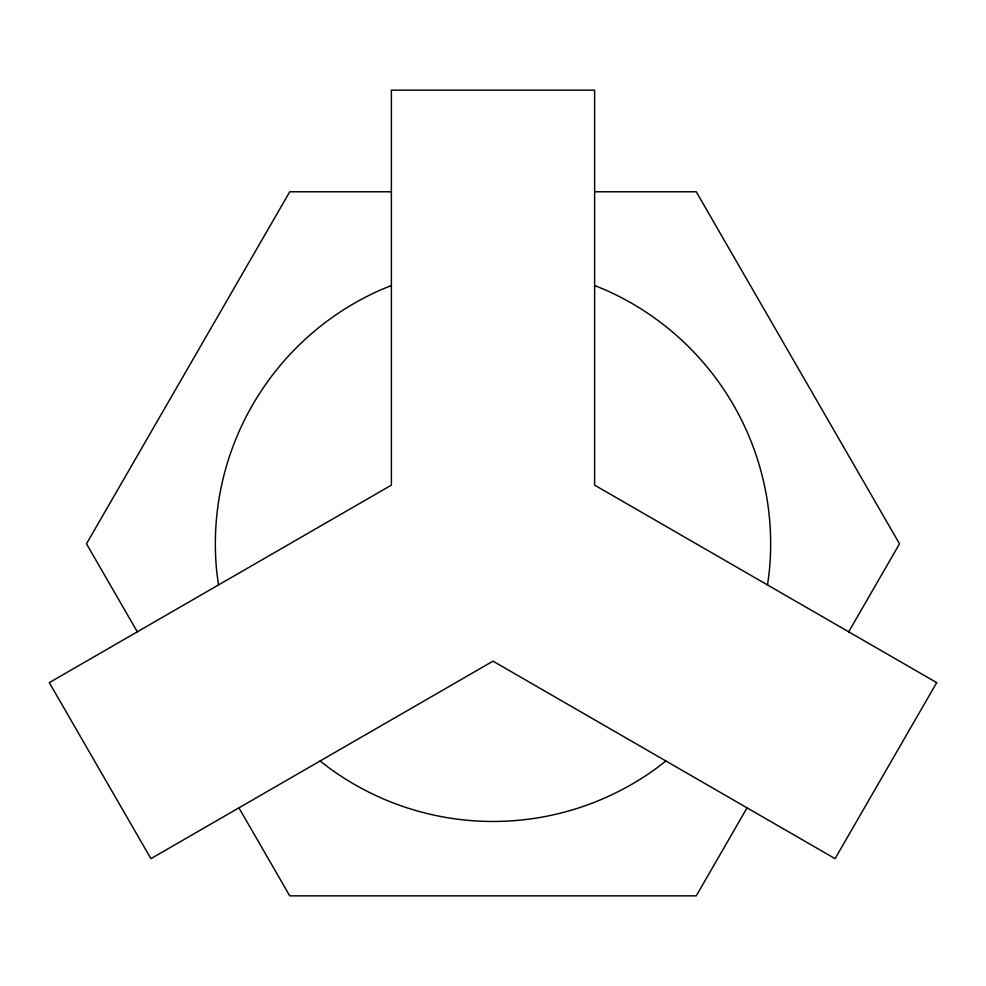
<?xml version="1.0" encoding="UTF-8"?>
<svg xmlns="http://www.w3.org/2000/svg" width="986" height="986" viewBox="0 0 986 986"><rect width="100%" height="100%" fill="white"/><g stroke="black" fill="none" stroke-linecap="round" stroke-linejoin="round"><path stroke-width="1.48" d="M767.527 584.969L769.129 572.829A277.645 277.645 0 0 0 605.934 290.167L594.62 285.484M747.068 807.842L696.252 895.855L289.748 895.855L238.932 807.842M848.687 631.829L899.503 543.816L696.252 191.777L594.62 191.777M665.907 760.982L656.195 768.439A277.645 277.645 0 0 1 329.805 768.439L320.093 760.982M391.38 285.484L380.066 290.167A277.645 277.645 0 0 0 216.871 572.829L218.473 584.969M391.38 191.777L289.748 191.777L86.497 543.816L137.313 631.829M936.7 682.632L835.08 858.658L493 661.162L150.92 858.658L49.3 682.632L391.38 485.137L391.38 90.145L594.62 90.145L594.62 485.137L936.7 682.632"/></g></svg>
